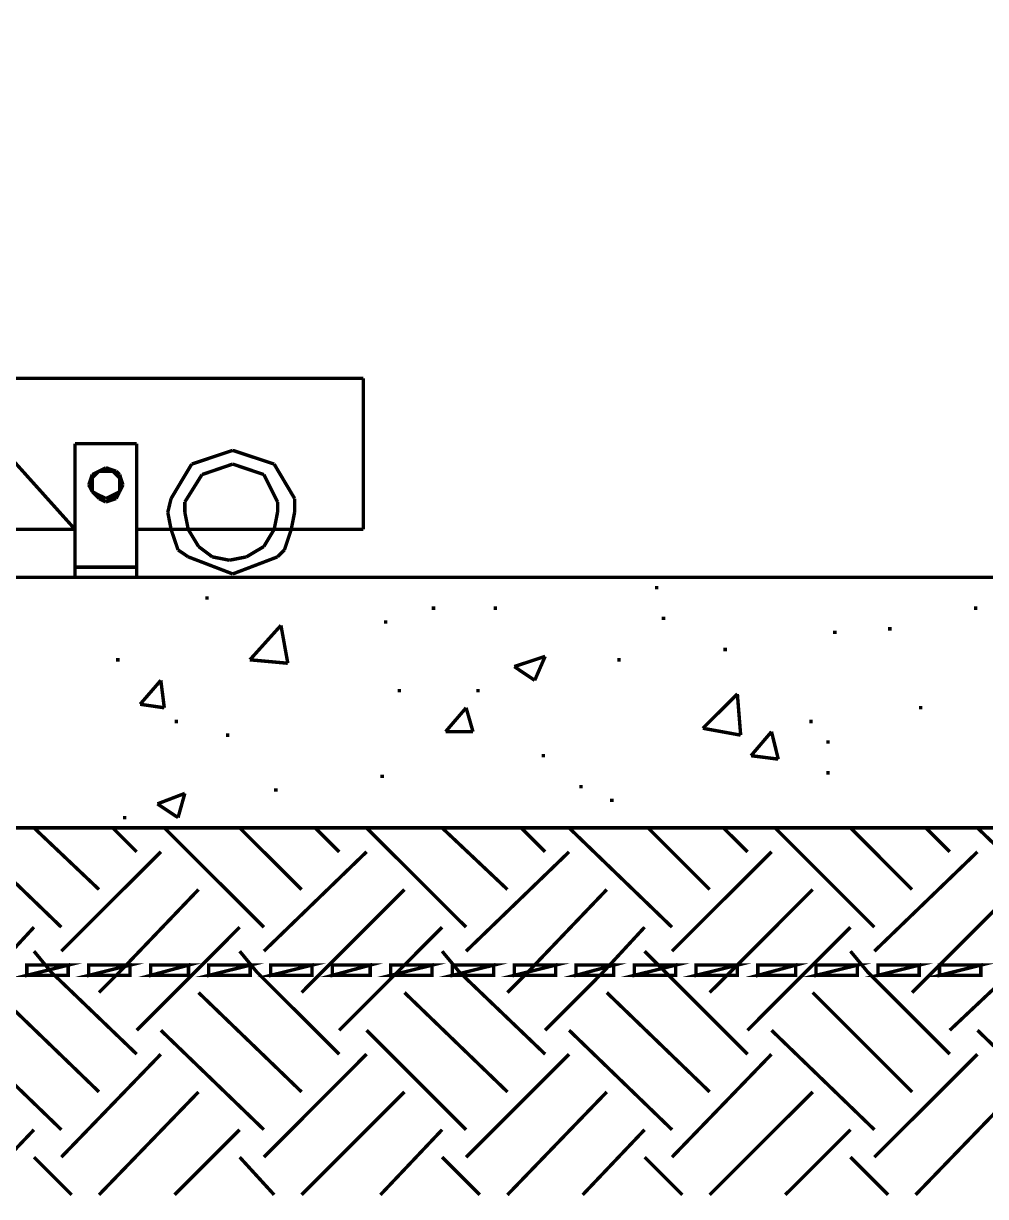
# Model space of a CAD drawing. Header units: metres. Extents: x 3290 to 4536, y 1562 to 1983.
# Drawn here: x 4041.31 to 4047.75, y 1635.2 to 1643.05 of the extents above; entities that cross this region are included whole.
import ezdxf

# ---------------------------------------------------------------- set-up
doc = ezdxf.new("R2010")
doc.units = ezdxf.units.M
for name, color, linetype in [('C00-00-00-BLACK', 7, 'Continuous'), ('C00-FF-00', 3, 'Continuous'), ('C95-49-00', 34, 'Continuous')]:
    doc.layers.add(name, color=color, linetype=linetype)

msp = doc.modelspace()

# ---------------------------------------------------------------- linework, layer by layer
at = {"layer": 'C00-00-00-BLACK', "const_width": 0.0229}
for points in [[(4038.6274, 1643.0391), (4041.6591, 1639.6644)], [(4043.5882, 1640.6749), (4040.7406, 1640.6749)], [(4043.5882, 1640.6749), (4043.5882, 1639.6644)], [(4042.0718, 1640.2389), (4041.6591, 1640.2389)], [(4041.6591, 1640.2389), (4041.6591, 1639.3434)], [(4042.0718, 1640.2389), (4042.0718, 1639.3434)], [(4042.7146, 1640.1934), (4042.4401, 1640.1017)], [(4042.9919, 1640.1017), (4042.7146, 1640.1934)], [(4041.7739, 1640.0314), (4041.8655, 1640.0771)], [(4041.8194, 1640.0539), (4041.7739, 1640.0083)], [(4041.8194, 1640.0539), (4041.7739, 1640.0314)], [(4041.8655, 1640.0771), (4041.8194, 1640.0539)], [(4041.8655, 1640.0539), (4041.8194, 1640.0539)], [(4041.8655, 1640.0771), (4041.9575, 1640.0314)], [(4041.9342, 1640.0539), (4041.8655, 1640.0771)], [(4041.911, 1640.0539), (4041.8655, 1640.0539)], [(4041.9575, 1640.0083), (4041.911, 1640.0539)], [(4041.9575, 1640.0314), (4041.9342, 1640.0539)], [(4042.4401, 1640.1017), (4042.302, 1639.8711)], [(4042.7146, 1640.1017), (4042.5089, 1640.0314)], [(4042.9232, 1640.0314), (4042.7146, 1640.1017)], [(4043.1289, 1639.8711), (4042.9919, 1640.1017)], [(4041.7739, 1640.0314), (4041.7507, 1639.9628)], [(4041.7739, 1639.9166), (4041.7739, 1640.0314)], [(4041.7739, 1640.0083), (4041.7739, 1639.9628)], [(4041.9575, 1640.0314), (4041.9575, 1639.9166)], [(4041.9797, 1639.9628), (4041.9575, 1640.0314)], [(4041.9575, 1639.9628), (4041.9575, 1640.0083)], [(4042.5089, 1640.0314), (4042.394, 1639.848)], [(4043.0147, 1639.848), (4042.9232, 1640.0314)], [(4041.7507, 1639.9628), (4041.7739, 1639.9166)], [(4041.7739, 1639.9628), (4041.7739, 1639.9166)], [(4041.8655, 1639.848), (4041.7739, 1639.9166)], [(4041.7739, 1639.9166), (4041.8194, 1639.8935)], [(4041.7739, 1639.9166), (4041.8194, 1639.8711)], [(4041.8194, 1639.8935), (4041.8655, 1639.8711)], [(4041.9575, 1639.9166), (4041.8655, 1639.848)], [(4041.8655, 1639.8711), (4041.911, 1639.8935)], [(4041.911, 1639.8935), (4041.9575, 1639.9166)], [(4041.9342, 1639.8711), (4041.9575, 1639.9166)], [(4041.9575, 1639.9166), (4041.9575, 1639.9628)], [(4041.9575, 1639.9166), (4041.9797, 1639.9628)], [(4041.8194, 1639.8711), (4041.8655, 1639.848)], [(4041.8655, 1639.848), (4041.9342, 1639.8711)], [(4042.302, 1639.8711), (4042.2798, 1639.7792)], [(4042.394, 1639.848), (4042.394, 1639.7792)], [(4043.0147, 1639.7792), (4043.0147, 1639.848)], [(4043.1289, 1639.7792), (4043.1289, 1639.8711)], [(4042.2798, 1639.7792), (4042.302, 1639.6644)], [(4042.394, 1639.7792), (4042.4168, 1639.6644)], [(4042.9919, 1639.6644), (4043.0147, 1639.7792)], [(4043.1062, 1639.6644), (4043.1289, 1639.7792)], [(4041.6591, 1639.6644), (4036.8587, 1639.6644)], [(4043.5882, 1639.6644), (4042.0718, 1639.6644)], [(4042.302, 1639.6644), (4042.3485, 1639.527)], [(4042.4168, 1639.6644), (4042.4856, 1639.5501)], [(4042.9232, 1639.5501), (4042.9919, 1639.6644)], [(4043.0607, 1639.527), (4043.1062, 1639.6644)], [(4042.3485, 1639.527), (4042.4168, 1639.4808)], [(4042.4856, 1639.5501), (4042.5776, 1639.4808)], [(4042.8067, 1639.4808), (4042.9232, 1639.5501)], [(4043.0147, 1639.4808), (4043.0607, 1639.527)], [(4042.4168, 1639.4808), (4042.7146, 1639.3665)], [(4042.5776, 1639.4808), (4042.6924, 1639.4582)], [(4042.6924, 1639.4582), (4042.8067, 1639.4808)], [(4042.7146, 1639.3665), (4043.0147, 1639.4808)], [(4016.2092, 1639.3434), (4068.8307, 1639.3434)], [(4042.0718, 1639.412), (4041.6591, 1639.412)], [(4042.3708, 1639.3434), (4042.394, 1639.3434)], [(4045.5411, 1639.2748), (4045.5633, 1639.2748)], [(4042.5321, 1639.2061), (4042.5543, 1639.2061)], [(4044.0474, 1639.1374), (4044.0707, 1639.1374)], [(4044.4607, 1639.1374), (4044.4845, 1639.1374)], [(4047.677, 1639.1374), (4047.7003, 1639.1374)], [(4043.7268, 1639.0455), (4043.7501, 1639.0455)], [(4045.5866, 1639.0687), (4045.6099, 1639.0687)], [(4042.8295, 1638.7918), (4043.0374, 1639.0224)], [(4043.0835, 1638.7687), (4043.0374, 1639.0224)], [(4046.7342, 1638.9755), (4046.7575, 1638.9755)], [(4047.1024, 1638.9993), (4047.1257, 1638.9993)], [(4044.5993, 1638.7464), (4044.8062, 1638.8149)], [(4044.7363, 1638.6545), (4044.8062, 1638.8149)], [(4045.9993, 1638.8606), (4046.0226, 1638.8606)], [(4041.9342, 1638.7918), (4041.9575, 1638.7918)], [(4042.8295, 1638.7918), (4043.0835, 1638.7687)], [(4044.5993, 1638.7464), (4044.7363, 1638.6545)], [(4045.2887, 1638.7918), (4045.3115, 1638.7918)], [(4042.0946, 1638.4942), (4042.2332, 1638.6545)], [(4042.2565, 1638.4709), (4042.2332, 1638.6545)], [(4043.8184, 1638.5851), (4043.8411, 1638.5851)], [(4044.3453, 1638.5851), (4044.3686, 1638.5851)], [(4045.8622, 1638.3337), (4046.093, 1638.5628)], [(4046.1152, 1638.2875), (4046.093, 1638.5628)], [(4042.0946, 1638.4942), (4042.2565, 1638.4709)], [(4044.1395, 1638.3106), (4044.2771, 1638.4709)], [(4044.3231, 1638.3106), (4044.2771, 1638.4709)], [(4047.3093, 1638.4709), (4047.3321, 1638.4709)], [(4042.3253, 1638.3791), (4042.3485, 1638.3791)], [(4045.8622, 1638.3337), (4046.1152, 1638.2875)], [(4046.5739, 1638.3791), (4046.5972, 1638.3791)], [(4042.6692, 1638.2875), (4042.6924, 1638.2875)], [(4044.1395, 1638.3106), (4044.3231, 1638.3106)], [(4046.1845, 1638.1501), (4046.3215, 1638.3106)], [(4046.367, 1638.127), (4046.3215, 1638.3106)], [(4046.6881, 1638.2418), (4046.7114, 1638.2418)], [(4044.7829, 1638.1501), (4044.8062, 1638.1501)], [(4046.1845, 1638.1501), (4046.367, 1638.127)], [(4043.7036, 1638.012), (4043.7268, 1638.012)], [(4046.6881, 1638.0351), (4046.7114, 1638.0351)], [(4045.0353, 1637.9434), (4045.0575, 1637.9434)], [(4042.2104, 1637.8276), (4042.394, 1637.8977)], [(4042.3485, 1637.7359), (4042.394, 1637.8977)], [(4042.9919, 1637.921), (4043.0147, 1637.921)], [(4045.2411, 1637.8507), (4045.2654, 1637.8507)], [(4042.2104, 1637.8276), (4042.3485, 1637.7359)], [(4041.9797, 1637.7359), (4042.003, 1637.7359)], [(4019.0122, 1637.6671), (4066.0287, 1637.6671)], [(4043.4961, 1637.6671), (4043.5189, 1637.6671)], [(4046.4823, 1637.6671), (4046.5056, 1637.6671)], [(4046.5056, 1637.6671), (4046.5278, 1637.6671)]]:
    msp.add_lwpolyline(points, dxfattribs=at)
at = {"layer": 'C00-FF-00', "const_width": 0.0229}
for points in [[(4041.3364, 1636.6798), (4041.6131, 1636.7485), (4041.6131, 1636.6798), (4041.3364, 1636.6798)], [(4041.7507, 1636.6798), (4042.0274, 1636.7485), (4042.0274, 1636.6798), (4041.7507, 1636.6798)], [(4042.165, 1636.6798), (4042.4184, 1636.7485), (4042.4184, 1636.6798), (4042.165, 1636.6798)], [(4042.5543, 1636.6798), (4042.8311, 1636.7485), (4042.8311, 1636.6798), (4042.5543, 1636.6798)], [(4042.9686, 1636.6798), (4043.2454, 1636.7485), (4043.2454, 1636.6798), (4042.9686, 1636.6798)], [(4043.3813, 1636.6798), (4043.6348, 1636.7485), (4043.6348, 1636.6798), (4043.3813, 1636.6798)], [(4043.7723, 1636.6798), (4044.0491, 1636.7485), (4044.0491, 1636.6798), (4043.7723, 1636.6798)], [(4044.185, 1636.6798), (4044.4618, 1636.7485), (4044.4618, 1636.6798), (4044.185, 1636.6798)], [(4044.5993, 1636.6798), (4044.8761, 1636.7485), (4044.8761, 1636.6798), (4044.5993, 1636.6798)], [(4045.012, 1636.6798), (4045.2654, 1636.7485), (4045.2654, 1636.6798), (4045.012, 1636.6798)], [(4045.403, 1636.6798), (4045.6797, 1636.7485), (4045.6797, 1636.6798), (4045.403, 1636.6798)], [(4045.8157, 1636.6798), (4046.093, 1636.7485), (4046.093, 1636.6798), (4045.8157, 1636.6798)], [(4046.23, 1636.6798), (4046.4834, 1636.7485), (4046.4834, 1636.6798), (4046.23, 1636.6798)], [(4046.6194, 1636.6798), (4046.8966, 1636.7485), (4046.8966, 1636.6798), (4046.6194, 1636.6798)], [(4047.0337, 1636.6798), (4047.3104, 1636.7485), (4047.3104, 1636.6798), (4047.0337, 1636.6798)], [(4047.4463, 1636.6798), (4047.7231, 1636.7485), (4047.7231, 1636.6798), (4047.4463, 1636.6798)], [(4041.3364, 1636.7485), (4041.3364, 1636.6798), (4041.6131, 1636.7485), (4041.3364, 1636.7485)], [(4041.7507, 1636.7485), (4041.7507, 1636.6798), (4042.0274, 1636.7485), (4041.7507, 1636.7485)], [(4042.165, 1636.7485), (4042.165, 1636.6798), (4042.4184, 1636.7485), (4042.165, 1636.7485)], [(4042.5543, 1636.7485), (4042.5543, 1636.6798), (4042.8311, 1636.7485), (4042.5543, 1636.7485)], [(4042.9686, 1636.7485), (4042.9686, 1636.6798), (4043.2454, 1636.7485), (4042.9686, 1636.7485)], [(4043.3813, 1636.7485), (4043.3813, 1636.6798), (4043.6348, 1636.7485), (4043.3813, 1636.7485)], [(4043.7723, 1636.7485), (4043.7723, 1636.6798), (4044.0491, 1636.7485), (4043.7723, 1636.7485)], [(4044.185, 1636.7485), (4044.185, 1636.6798), (4044.4618, 1636.7485), (4044.185, 1636.7485)], [(4044.5993, 1636.7485), (4044.5993, 1636.6798), (4044.8761, 1636.7485), (4044.5993, 1636.7485)], [(4045.012, 1636.7485), (4045.012, 1636.6798), (4045.2654, 1636.7485), (4045.012, 1636.7485)], [(4045.403, 1636.7485), (4045.403, 1636.6798), (4045.6797, 1636.7485), (4045.403, 1636.7485)], [(4045.8157, 1636.7485), (4045.8157, 1636.6798), (4046.093, 1636.7485), (4045.8157, 1636.7485)], [(4046.23, 1636.7485), (4046.23, 1636.6798), (4046.4834, 1636.7485), (4046.23, 1636.7485)], [(4046.6194, 1636.7485), (4046.6194, 1636.6798), (4046.8966, 1636.7485), (4046.6194, 1636.7485)], [(4047.0337, 1636.7485), (4047.0337, 1636.6798), (4047.3104, 1636.7485), (4047.0337, 1636.7485)], [(4047.4463, 1636.7485), (4047.4463, 1636.6798), (4047.7231, 1636.7485), (4047.4463, 1636.7485)]]:
    msp.add_lwpolyline(points, close=True, dxfattribs=at)
at = {"layer": 'C00-FF-00'}
for points in [[(4041.3364, 1636.7485), (4041.3364, 1636.6798), (4041.6131, 1636.7485), (4041.3364, 1636.7485)], [(4041.3364, 1636.6798), (4041.6131, 1636.7485), (4041.6131, 1636.6798), (4041.3364, 1636.6798)], [(4041.7507, 1636.7485), (4041.7507, 1636.6798), (4042.0274, 1636.7485), (4041.7507, 1636.7485)], [(4041.7507, 1636.6798), (4042.0274, 1636.7485), (4042.0274, 1636.6798), (4041.7507, 1636.6798)], [(4042.165, 1636.7485), (4042.165, 1636.6798), (4042.4184, 1636.7485), (4042.165, 1636.7485)], [(4042.165, 1636.6798), (4042.4184, 1636.7485), (4042.4184, 1636.6798), (4042.165, 1636.6798)], [(4042.5543, 1636.7485), (4042.5543, 1636.6798), (4042.8311, 1636.7485), (4042.5543, 1636.7485)], [(4042.5543, 1636.6798), (4042.8311, 1636.7485), (4042.8311, 1636.6798), (4042.5543, 1636.6798)], [(4042.9686, 1636.7485), (4042.9686, 1636.6798), (4043.2454, 1636.7485), (4042.9686, 1636.7485)], [(4042.9686, 1636.6798), (4043.2454, 1636.7485), (4043.2454, 1636.6798), (4042.9686, 1636.6798)], [(4043.3813, 1636.7485), (4043.3813, 1636.6798), (4043.6348, 1636.7485), (4043.3813, 1636.7485)], [(4043.3813, 1636.6798), (4043.6348, 1636.7485), (4043.6348, 1636.6798), (4043.3813, 1636.6798)], [(4043.7723, 1636.7485), (4043.7723, 1636.6798), (4044.0491, 1636.7485), (4043.7723, 1636.7485)], [(4043.7723, 1636.6798), (4044.0491, 1636.7485), (4044.0491, 1636.6798), (4043.7723, 1636.6798)], [(4044.185, 1636.7485), (4044.185, 1636.6798), (4044.4618, 1636.7485), (4044.185, 1636.7485)], [(4044.185, 1636.6798), (4044.4618, 1636.7485), (4044.4618, 1636.6798), (4044.185, 1636.6798)], [(4044.5993, 1636.7485), (4044.5993, 1636.6798), (4044.8761, 1636.7485), (4044.5993, 1636.7485)], [(4044.5993, 1636.6798), (4044.8761, 1636.7485), (4044.8761, 1636.6798), (4044.5993, 1636.6798)], [(4045.012, 1636.7485), (4045.012, 1636.6798), (4045.2654, 1636.7485), (4045.012, 1636.7485)], [(4045.012, 1636.6798), (4045.2654, 1636.7485), (4045.2654, 1636.6798), (4045.012, 1636.6798)], [(4045.403, 1636.7485), (4045.403, 1636.6798), (4045.6797, 1636.7485), (4045.403, 1636.7485)], [(4045.403, 1636.6798), (4045.6797, 1636.7485), (4045.6797, 1636.6798), (4045.403, 1636.6798)], [(4045.8157, 1636.7485), (4045.8157, 1636.6798), (4046.093, 1636.7485), (4045.8157, 1636.7485)], [(4045.8157, 1636.6798), (4046.093, 1636.7485), (4046.093, 1636.6798), (4045.8157, 1636.6798)], [(4046.23, 1636.7485), (4046.23, 1636.6798), (4046.4834, 1636.7485), (4046.23, 1636.7485)], [(4046.23, 1636.6798), (4046.4834, 1636.7485), (4046.4834, 1636.6798), (4046.23, 1636.6798)], [(4046.6194, 1636.7485), (4046.6194, 1636.6798), (4046.8966, 1636.7485), (4046.6194, 1636.7485)], [(4046.6194, 1636.6798), (4046.8966, 1636.7485), (4046.8966, 1636.6798), (4046.6194, 1636.6798)], [(4047.0337, 1636.7485), (4047.0337, 1636.6798), (4047.3104, 1636.7485), (4047.0337, 1636.7485)], [(4047.0337, 1636.6798), (4047.3104, 1636.7485), (4047.3104, 1636.6798), (4047.0337, 1636.6798)], [(4047.4463, 1636.7485), (4047.4463, 1636.6798), (4047.7231, 1636.7485), (4047.4463, 1636.7485)], [(4047.4463, 1636.6798), (4047.7231, 1636.7485), (4047.7231, 1636.6798), (4047.4463, 1636.6798)]]:
    msp.add_lwpolyline(points, close=True, dxfattribs=at)
at = {"layer": 'C95-49-00', "const_width": 0.0229}
for points in [[(4041.5671, 1637.0023), (4040.8782, 1637.6671)], [(4041.8194, 1637.2544), (4041.384, 1637.6671)], [(4042.0718, 1637.5068), (4041.911, 1637.6671)], [(4042.9232, 1637.0023), (4042.2565, 1637.6671)], [(4043.1755, 1637.2544), (4042.7612, 1637.6671)], [(4043.4274, 1637.5068), (4043.2665, 1637.6671)], [(4044.2771, 1637.0023), (4043.6104, 1637.6671)], [(4044.5538, 1637.2544), (4044.1162, 1637.6671)], [(4044.8062, 1637.5068), (4044.6453, 1637.6671)], [(4045.6554, 1637.0023), (4044.9665, 1637.6671)], [(4045.9077, 1637.2544), (4045.4951, 1637.6671)], [(4046.1612, 1637.5068), (4045.9993, 1637.6671)], [(4047.0104, 1637.0023), (4046.3448, 1637.6671)], [(4047.2627, 1637.2544), (4046.8501, 1637.6671)], [(4047.5151, 1637.5068), (4047.3548, 1637.6671)], [(4048.3892, 1637.0023), (4047.7003, 1637.6671)], [(4041.5671, 1636.8417), (4042.2332, 1637.5068)], [(4042.9232, 1636.8417), (4043.6104, 1637.5068)], [(4044.2771, 1636.8417), (4044.9665, 1637.5068)], [(4045.6554, 1636.8417), (4046.3215, 1637.5068)], [(4047.0104, 1636.8417), (4047.7003, 1637.5068)], [(4041.8194, 1636.5649), (4041.9575, 1636.703), (4042.4856, 1637.2544)], [(4043.1755, 1636.5649), (4043.3125, 1636.703), (4043.8644, 1637.2544)], [(4044.5538, 1636.5649), (4044.6914, 1636.703), (4045.2189, 1637.2544)], [(4045.9077, 1636.5649), (4046.0464, 1636.703), (4046.5972, 1637.2544)], [(4047.2627, 1636.5649), (4047.4008, 1636.703), (4047.9522, 1637.2544)], [(4040.6946, 1636.3127), (4041.1073, 1636.703), (4041.384, 1637.0023)], [(4042.0718, 1636.3127), (4042.4628, 1636.703), (4042.7612, 1637.0023)], [(4043.4274, 1636.3127), (4043.8184, 1636.703), (4044.1162, 1637.0023)], [(4044.8062, 1636.3127), (4045.1956, 1636.703), (4045.4718, 1637.0023)], [(4046.1612, 1636.3127), (4046.5506, 1636.703), (4046.8501, 1637.0023)], [(4047.5151, 1636.3127), (4047.9294, 1636.703), (4048.2045, 1637.0023)], [(4042.0718, 1636.1523), (4041.4983, 1636.703), (4041.384, 1636.8417)], [(4043.4274, 1636.1523), (4042.8755, 1636.703), (4042.7612, 1636.8417)], [(4044.8062, 1636.1523), (4044.231, 1636.703), (4044.1162, 1636.8417)], [(4046.1612, 1636.1523), (4045.6099, 1636.703), (4045.4718, 1636.8417)], [(4047.5151, 1636.1523), (4046.9649, 1636.703), (4046.8501, 1636.8417)], [(4041.8194, 1635.8998), (4041.1306, 1636.5649)], [(4043.1755, 1635.8998), (4042.4856, 1636.5649)], [(4044.5538, 1635.8998), (4043.8644, 1636.5649)], [(4045.9077, 1635.8998), (4045.2189, 1636.5649)], [(4047.2627, 1635.8998), (4046.5972, 1636.5649)], [(4041.5671, 1635.6469), (4040.8782, 1636.3127)], [(4042.9232, 1635.6469), (4042.2332, 1636.3127)], [(4044.2771, 1635.6469), (4043.6104, 1636.3127)], [(4045.6554, 1635.6469), (4044.9665, 1636.3127)], [(4047.0104, 1635.6469), (4046.3215, 1636.3127)], [(4048.3892, 1635.6469), (4047.7003, 1636.3127)], [(4041.5671, 1635.4633), (4042.2332, 1636.1523)], [(4042.9232, 1635.4633), (4043.6104, 1636.1523)], [(4044.2771, 1635.4633), (4044.9665, 1636.1523)], [(4045.6554, 1635.4633), (4046.3215, 1636.1523)], [(4047.0104, 1635.4633), (4047.7003, 1636.1523)], [(4041.8194, 1635.2111), (4042.4856, 1635.8998)], [(4043.1755, 1635.2111), (4043.8644, 1635.8998)], [(4044.5538, 1635.2111), (4045.2189, 1635.8998)], [(4045.9077, 1635.2111), (4046.5972, 1635.8998)], [(4047.286, 1635.2111), (4047.9522, 1635.8998)], [(4040.9697, 1635.2111), (4041.384, 1635.6469)], [(4042.3253, 1635.2111), (4042.7612, 1635.6469)], [(4043.7036, 1635.2111), (4044.1162, 1635.6469)], [(4045.0575, 1635.2111), (4045.4718, 1635.6469)], [(4046.4136, 1635.2111), (4046.8501, 1635.6469)], [(4041.6364, 1635.2111), (4041.384, 1635.4633)], [(4042.9919, 1635.2111), (4042.7612, 1635.4633)], [(4044.3686, 1635.2111), (4044.1162, 1635.4633)], [(4045.7241, 1635.2111), (4045.4718, 1635.4633)], [(4047.1024, 1635.2111), (4046.8501, 1635.4633)]]:
    msp.add_lwpolyline(points, dxfattribs=at)

doc.saveas('drawing.dxf')
